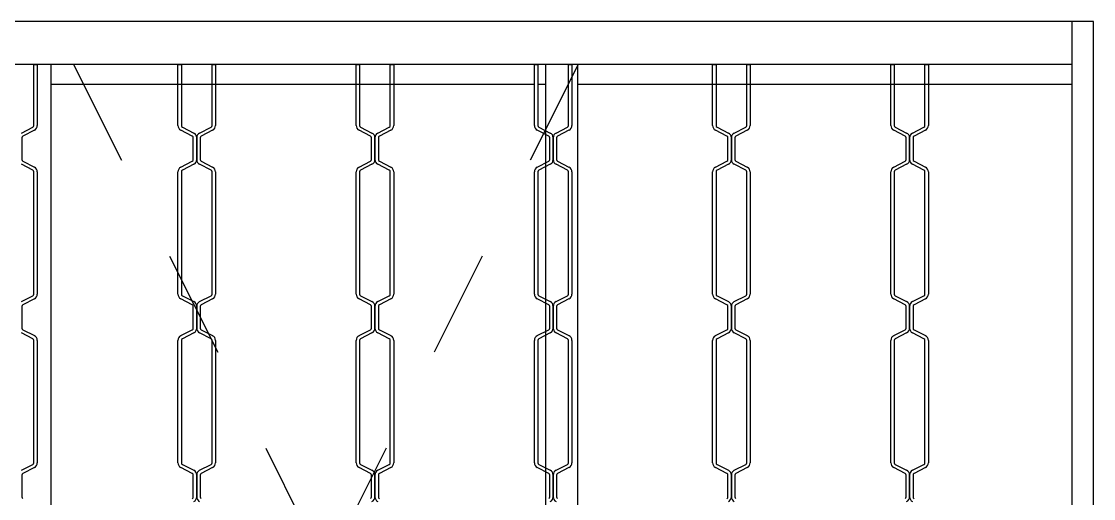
# Model space of a CAD drawing. Header units: millimetres. Extents: x 228.72 to 230.72, y 1281.87 to 1282.87.
# Drawn here: x 229.724 to 230.723, y 1282.422 to 1282.866 of the extents above; entities that cross this region are included whole.
import ezdxf

# ---------------------------------------------------------------- set-up
doc = ezdxf.new("R2010")
doc.units = ezdxf.units.MM
doc.header["$LTSCALE"] = 0.5
doc.linetypes.add('HIDDEN2', pattern=[0.1875, 0.125, -0.0625])
doc.layers.add('Gravia_Janelas', color=1, linetype='Continuous')
doc.layers.add('Gravia_Janelas_hidden2', color=1, linetype='HIDDEN2')

msp = doc.modelspace()

# ---------------------------------------------------------------- linework, layer by layer
at = {"layer": 'Gravia_Janelas', "color": 2}
for p, q in [((230.72258, 1282.86648), (228.72258, 1282.86648)), ((230.72258, 1281.86648), (230.72258, 1282.86648))]:
    msp.add_line(p, q, dxfattribs=at)
at = {"layer": 'Gravia_Janelas'}
for p, q in [((230.70258, 1281.86648), (230.70258, 1282.86648)), ((230.70258, 1282.82648), (228.74258, 1282.82648)), ((230.70258, 1282.82648), (228.74258, 1282.82648)), ((229.73555, 1282.82648), (229.73873, 1282.82648)), ((229.73555, 1282.76945), (229.73555, 1282.82648)), ((229.73873, 1282.82648), (229.73873, 1282.76945)), ((229.75139, 1282.82648), (229.75139, 1281.88648)), ((229.86973, 1282.76945), (229.86973, 1282.82648)), ((229.86973, 1282.82648), (229.87291, 1282.82648)), ((229.87291, 1282.82648), (229.87291, 1282.76945)), ((229.90155, 1282.82648), (229.90473, 1282.82648)), ((229.90155, 1282.76945), (229.90155, 1282.82648)), ((229.90473, 1282.82648), (229.90473, 1282.76945)), ((230.03573, 1282.76945), (230.03573, 1282.82648)), ((230.03573, 1282.82648), (230.03891, 1282.82648)), ((230.03891, 1282.82648), (230.03891, 1282.76945)), ((230.06755, 1282.82648), (230.07073, 1282.82648)), ((230.06755, 1282.76945), (230.06755, 1282.82648)), ((230.07073, 1282.82648), (230.07073, 1282.76945)), ((230.20173, 1282.76945), (230.20173, 1282.82648)), ((230.20173, 1282.82648), (230.20491, 1282.82648)), ((230.20491, 1282.82648), (230.20491, 1282.76945)), ((230.21197, 1282.82648), (230.21197, 1281.88648)), ((230.23355, 1282.82648), (230.23673, 1282.82648)), ((230.23355, 1282.76945), (230.23355, 1282.82648)), ((230.23673, 1282.82648), (230.23673, 1282.76945)), ((230.24197, 1282.82648), (230.24197, 1281.88648)), ((230.24958, 1282.82648), (230.24558, 1282.82648)), ((230.36773, 1282.76945), (230.36773, 1282.82648)), ((230.36773, 1282.82648), (230.37091, 1282.82648)), ((230.37091, 1282.82648), (230.37091, 1282.76945)), ((230.39958, 1282.82648), (230.39558, 1282.82648)), ((230.39955, 1282.82648), (230.40273, 1282.82648)), ((230.39955, 1282.76945), (230.39955, 1282.82648)), ((230.40273, 1282.82648), (230.40273, 1282.76945)), ((230.53373, 1282.76945), (230.53373, 1282.82648)), ((230.53373, 1282.82648), (230.53691, 1282.82648)), ((230.53691, 1282.82648), (230.53691, 1282.76945)), ((230.54958, 1282.82648), (230.54558, 1282.82648)), ((230.56555, 1282.82648), (230.56873, 1282.82648)), ((230.56555, 1282.76945), (230.56555, 1282.82648)), ((230.56873, 1282.82648), (230.56873, 1282.76945)), ((230.20173, 1282.80758), (229.75139, 1282.80758)), ((230.21197, 1282.80758), (230.20491, 1282.80758)), ((230.70258, 1282.80758), (230.24197, 1282.80758)), ((229.72397, 1282.76247), (229.73455, 1282.76783)), ((229.73598, 1282.76499), (229.7254, 1282.75963)), ((229.88305, 1282.75963), (229.87247, 1282.76499)), ((229.8739, 1282.76783), (229.88448, 1282.76247)), ((229.88997, 1282.76247), (229.90055, 1282.76783)), ((229.90198, 1282.76499), (229.8914, 1282.75963)), ((230.04905, 1282.75963), (230.03847, 1282.76499)), ((230.0399, 1282.76783), (230.05048, 1282.76247)), ((230.05597, 1282.76247), (230.06655, 1282.76783)), ((230.06798, 1282.76499), (230.0574, 1282.75963)), ((230.21505, 1282.75963), (230.20447, 1282.76499)), ((230.2059, 1282.76783), (230.21648, 1282.76247)), ((230.22197, 1282.76247), (230.23255, 1282.76783)), ((230.23398, 1282.76499), (230.2234, 1282.75963)), ((230.38105, 1282.75963), (230.37047, 1282.76499)), ((230.3719, 1282.76783), (230.38248, 1282.76247)), ((230.38797, 1282.76247), (230.39855, 1282.76783)), ((230.39998, 1282.76499), (230.3894, 1282.75963)), ((230.54705, 1282.75963), (230.53647, 1282.76499)), ((230.5379, 1282.76783), (230.54848, 1282.76247)), ((230.55397, 1282.76247), (230.56455, 1282.76783)), ((230.56598, 1282.76499), (230.5554, 1282.75963)), ((229.72441, 1282.75801), (229.72441, 1282.73775)), ((229.88405, 1282.73775), (229.88405, 1282.75801)), ((229.88723, 1282.75801), (229.88723, 1282.73775)), ((229.88723, 1282.73775), (229.88723, 1282.75801)), ((229.89041, 1282.75801), (229.89041, 1282.73775)), ((230.05005, 1282.73775), (230.05005, 1282.75801)), ((230.05323, 1282.75801), (230.05323, 1282.73775)), ((230.05323, 1282.73775), (230.05323, 1282.75801)), ((230.05641, 1282.75801), (230.05641, 1282.73775)), ((230.21605, 1282.73775), (230.21605, 1282.75801)), ((230.21923, 1282.75801), (230.21923, 1282.73775)), ((230.21923, 1282.73775), (230.21923, 1282.75801)), ((230.22241, 1282.75801), (230.22241, 1282.73775)), ((230.38205, 1282.73775), (230.38205, 1282.75801)), ((230.38523, 1282.75801), (230.38523, 1282.73775)), ((230.38523, 1282.73775), (230.38523, 1282.75801)), ((230.38841, 1282.75801), (230.38841, 1282.73775)), ((230.54805, 1282.73775), (230.54805, 1282.75801)), ((230.55123, 1282.75801), (230.55123, 1282.73775)), ((230.55123, 1282.73775), (230.55123, 1282.75801)), ((230.55441, 1282.75801), (230.55441, 1282.73775)), ((229.73455, 1282.72793), (229.72397, 1282.73328)), ((229.7254, 1282.73612), (229.73598, 1282.73077)), ((229.87247, 1282.73077), (229.88305, 1282.73612)), ((229.88448, 1282.73328), (229.8739, 1282.72793)), ((229.90055, 1282.72793), (229.88997, 1282.73328)), ((229.8914, 1282.73612), (229.90198, 1282.73077)), ((230.03847, 1282.73077), (230.04905, 1282.73612)), ((230.05048, 1282.73328), (230.0399, 1282.72793)), ((230.06655, 1282.72793), (230.05597, 1282.73328)), ((230.0574, 1282.73612), (230.06798, 1282.73077)), ((230.20447, 1282.73077), (230.21505, 1282.73612)), ((230.21648, 1282.73328), (230.2059, 1282.72793)), ((230.23255, 1282.72793), (230.22197, 1282.73328)), ((230.2234, 1282.73612), (230.23398, 1282.73077)), ((230.37047, 1282.73077), (230.38105, 1282.73612)), ((230.38248, 1282.73328), (230.3719, 1282.72793)), ((230.39855, 1282.72793), (230.38797, 1282.73328)), ((230.3894, 1282.73612), (230.39998, 1282.73077)), ((230.53647, 1282.73077), (230.54705, 1282.73612)), ((230.54848, 1282.73328), (230.5379, 1282.72793)), ((230.56455, 1282.72793), (230.55397, 1282.73328)), ((230.5554, 1282.73612), (230.56598, 1282.73077)), ((229.73555, 1282.61225), (229.73555, 1282.7263)), ((229.73873, 1282.7263), (229.73873, 1282.61225)), ((229.86973, 1282.61225), (229.86973, 1282.7263)), ((229.87291, 1282.7263), (229.87291, 1282.61225)), ((229.90155, 1282.61225), (229.90155, 1282.7263)), ((229.90473, 1282.7263), (229.90473, 1282.61225)), ((230.03573, 1282.61225), (230.03573, 1282.7263)), ((230.03891, 1282.7263), (230.03891, 1282.61225)), ((230.06755, 1282.61225), (230.06755, 1282.7263)), ((230.07073, 1282.7263), (230.07073, 1282.61225)), ((230.20173, 1282.61225), (230.20173, 1282.7263)), ((230.20491, 1282.7263), (230.20491, 1282.61225)), ((230.23355, 1282.61225), (230.23355, 1282.7263)), ((230.23673, 1282.7263), (230.23673, 1282.61225)), ((230.36773, 1282.61225), (230.36773, 1282.7263)), ((230.37091, 1282.7263), (230.37091, 1282.61225)), ((230.39955, 1282.61225), (230.39955, 1282.7263)), ((230.40273, 1282.7263), (230.40273, 1282.61225)), ((230.53373, 1282.61225), (230.53373, 1282.7263)), ((230.53691, 1282.7263), (230.53691, 1282.61225)), ((230.56555, 1282.61225), (230.56555, 1282.7263)), ((230.56873, 1282.7263), (230.56873, 1282.61225)), ((230.70258, 1282.66648), (230.70258, 1282.67048)), ((229.72397, 1282.60527), (229.73455, 1282.61063)), ((229.73598, 1282.60779), (229.7254, 1282.60243)), ((229.88305, 1282.60243), (229.87247, 1282.60779)), ((229.8739, 1282.61063), (229.88448, 1282.60527)), ((229.88997, 1282.60527), (229.90055, 1282.61063)), ((229.90198, 1282.60779), (229.8914, 1282.60243)), ((230.04905, 1282.60243), (230.03847, 1282.60779)), ((230.0399, 1282.61063), (230.05048, 1282.60527)), ((230.05597, 1282.60527), (230.06655, 1282.61063)), ((230.06798, 1282.60779), (230.0574, 1282.60243)), ((230.21505, 1282.60243), (230.20447, 1282.60779)), ((230.2059, 1282.61063), (230.21648, 1282.60527)), ((230.22197, 1282.60527), (230.23255, 1282.61063)), ((230.23398, 1282.60779), (230.2234, 1282.60243)), ((230.38105, 1282.60243), (230.37047, 1282.60779)), ((230.3719, 1282.61063), (230.38248, 1282.60527)), ((230.38797, 1282.60527), (230.39855, 1282.61063)), ((230.39998, 1282.60779), (230.3894, 1282.60243)), ((230.54705, 1282.60243), (230.53647, 1282.60779)), ((230.5379, 1282.61063), (230.54848, 1282.60527)), ((230.55397, 1282.60527), (230.56455, 1282.61063)), ((230.56598, 1282.60779), (230.5554, 1282.60243)), ((229.72441, 1282.60081), (229.72441, 1282.58055)), ((229.88405, 1282.58055), (229.88405, 1282.60081)), ((229.88723, 1282.60081), (229.88723, 1282.58055)), ((229.88723, 1282.58055), (229.88723, 1282.60081)), ((229.89041, 1282.60081), (229.89041, 1282.58055)), ((230.05005, 1282.58055), (230.05005, 1282.60081)), ((230.05323, 1282.60081), (230.05323, 1282.58055)), ((230.05323, 1282.58055), (230.05323, 1282.60081)), ((230.05641, 1282.60081), (230.05641, 1282.58055)), ((230.21605, 1282.58055), (230.21605, 1282.60081)), ((230.21923, 1282.60081), (230.21923, 1282.58055)), ((230.21923, 1282.58055), (230.21923, 1282.60081)), ((230.22241, 1282.60081), (230.22241, 1282.58055)), ((230.38205, 1282.58055), (230.38205, 1282.60081)), ((230.38523, 1282.60081), (230.38523, 1282.58055)), ((230.38523, 1282.58055), (230.38523, 1282.60081)), ((230.38841, 1282.60081), (230.38841, 1282.58055)), ((230.54805, 1282.58055), (230.54805, 1282.60081)), ((230.55123, 1282.60081), (230.55123, 1282.58055)), ((230.55123, 1282.58055), (230.55123, 1282.60081)), ((230.55441, 1282.60081), (230.55441, 1282.58055)), ((229.73455, 1282.57073), (229.72397, 1282.57608)), ((229.7254, 1282.57892), (229.73598, 1282.57357)), ((229.87247, 1282.57357), (229.88305, 1282.57892)), ((229.88448, 1282.57608), (229.8739, 1282.57073)), ((229.90055, 1282.57073), (229.88997, 1282.57608)), ((229.8914, 1282.57892), (229.90198, 1282.57357)), ((230.03847, 1282.57357), (230.04905, 1282.57892)), ((230.05048, 1282.57608), (230.0399, 1282.57073)), ((230.06655, 1282.57073), (230.05597, 1282.57608)), ((230.0574, 1282.57892), (230.06798, 1282.57357)), ((230.20447, 1282.57357), (230.21505, 1282.57892)), ((230.21648, 1282.57608), (230.2059, 1282.57073)), ((230.23255, 1282.57073), (230.22197, 1282.57608)), ((230.2234, 1282.57892), (230.23398, 1282.57357)), ((230.37047, 1282.57357), (230.38105, 1282.57892)), ((230.38248, 1282.57608), (230.3719, 1282.57073)), ((230.39855, 1282.57073), (230.38797, 1282.57608)), ((230.3894, 1282.57892), (230.39998, 1282.57357)), ((230.53647, 1282.57357), (230.54705, 1282.57892)), ((230.54848, 1282.57608), (230.5379, 1282.57073)), ((230.56455, 1282.57073), (230.55397, 1282.57608)), ((230.5554, 1282.57892), (230.56598, 1282.57357)), ((229.73555, 1282.45505), (229.73555, 1282.5691)), ((229.73873, 1282.5691), (229.73873, 1282.45505)), ((229.86973, 1282.45505), (229.86973, 1282.5691)), ((229.87291, 1282.5691), (229.87291, 1282.45505)), ((229.90155, 1282.45505), (229.90155, 1282.5691)), ((229.90473, 1282.5691), (229.90473, 1282.45505)), ((230.03573, 1282.45505), (230.03573, 1282.5691)), ((230.03891, 1282.5691), (230.03891, 1282.45505)), ((230.06755, 1282.45505), (230.06755, 1282.5691)), ((230.07073, 1282.5691), (230.07073, 1282.45505)), ((230.20173, 1282.45505), (230.20173, 1282.5691)), ((230.20491, 1282.5691), (230.20491, 1282.45505)), ((230.23355, 1282.45505), (230.23355, 1282.5691)), ((230.23673, 1282.5691), (230.23673, 1282.45505)), ((230.36773, 1282.45505), (230.36773, 1282.5691)), ((230.37091, 1282.5691), (230.37091, 1282.45505)), ((230.39955, 1282.45505), (230.39955, 1282.5691)), ((230.40273, 1282.5691), (230.40273, 1282.45505)), ((230.53373, 1282.45505), (230.53373, 1282.5691)), ((230.53691, 1282.5691), (230.53691, 1282.45505)), ((230.56555, 1282.45505), (230.56555, 1282.5691)), ((230.56873, 1282.5691), (230.56873, 1282.45505)), ((230.70258, 1282.50948), (230.70258, 1282.51348)), ((229.72397, 1282.44807), (229.73455, 1282.45343)), ((229.8739, 1282.45343), (229.88448, 1282.44807)), ((229.88997, 1282.44807), (229.90055, 1282.45343)), ((230.0399, 1282.45343), (230.05048, 1282.44807)), ((230.05597, 1282.44807), (230.06655, 1282.45343)), ((230.2059, 1282.45343), (230.21648, 1282.44807)), ((230.22197, 1282.44807), (230.23255, 1282.45343)), ((230.3719, 1282.45343), (230.38248, 1282.44807)), ((230.38797, 1282.44807), (230.39855, 1282.45343)), ((230.5379, 1282.45343), (230.54848, 1282.44807)), ((230.55397, 1282.44807), (230.56455, 1282.45343)), ((229.72441, 1282.44361), (229.72441, 1282.42335)), ((229.73598, 1282.45059), (229.7254, 1282.44523)), ((229.88305, 1282.44523), (229.87247, 1282.45059)), ((229.88405, 1282.42335), (229.88405, 1282.44361)), ((229.88723, 1282.44361), (229.88723, 1282.42335)), ((229.88723, 1282.42335), (229.88723, 1282.44361)), ((229.89041, 1282.44361), (229.89041, 1282.42335)), ((229.90198, 1282.45059), (229.8914, 1282.44523)), ((230.04905, 1282.44523), (230.03847, 1282.45059)), ((230.05005, 1282.42335), (230.05005, 1282.44361)), ((230.05323, 1282.44361), (230.05323, 1282.42335)), ((230.05323, 1282.42335), (230.05323, 1282.44361)), ((230.05641, 1282.44361), (230.05641, 1282.42335)), ((230.06798, 1282.45059), (230.0574, 1282.44523)), ((230.21505, 1282.44523), (230.20447, 1282.45059)), ((230.21605, 1282.42335), (230.21605, 1282.44361)), ((230.21923, 1282.44361), (230.21923, 1282.42335)), ((230.21923, 1282.42335), (230.21923, 1282.44361)), ((230.22241, 1282.44361), (230.22241, 1282.42335)), ((230.23398, 1282.45059), (230.2234, 1282.44523)), ((230.38105, 1282.44523), (230.37047, 1282.45059)), ((230.38205, 1282.42335), (230.38205, 1282.44361)), ((230.38523, 1282.44361), (230.38523, 1282.42335)), ((230.38523, 1282.42335), (230.38523, 1282.44361)), ((230.38841, 1282.44361), (230.38841, 1282.42335)), ((230.39998, 1282.45059), (230.3894, 1282.44523)), ((230.54705, 1282.44523), (230.53647, 1282.45059)), ((230.54805, 1282.42335), (230.54805, 1282.44361)), ((230.55123, 1282.44361), (230.55123, 1282.42335)), ((230.55123, 1282.42335), (230.55123, 1282.44361)), ((230.55441, 1282.44361), (230.55441, 1282.42335)), ((230.56598, 1282.45059), (230.5554, 1282.44523))]:
    msp.add_line(p, q, dxfattribs=at)
for centre, radius, start, end in [((229.73373, 1282.76945), 0.00182, 296.85241, 0), ((229.73373, 1282.76945), 0.005, 296.85241, 0), ((229.87473, 1282.76945), 0.005, 180, 243.14759), ((229.87473, 1282.76945), 0.00182, 180, 243.14759), ((229.89973, 1282.76945), 0.00182, 296.85241, 0), ((229.89973, 1282.76945), 0.005, 296.85241, 0), ((230.04073, 1282.76945), 0.005, 180, 243.14759), ((230.04073, 1282.76945), 0.00182, 180, 243.14759), ((230.06573, 1282.76945), 0.00182, 296.85241, 0), ((230.06573, 1282.76945), 0.005, 296.85241, 0), ((230.20673, 1282.76945), 0.005, 180, 243.14759), ((230.20673, 1282.76945), 0.00182, 180, 243.14759), ((230.23173, 1282.76945), 0.00182, 296.85241, 0), ((230.23173, 1282.76945), 0.005, 296.85241, 0), ((230.37273, 1282.76945), 0.005, 180, 243.14759), ((230.37273, 1282.76945), 0.00182, 180, 243.14759), ((230.39773, 1282.76945), 0.00182, 296.85241, 0), ((230.39773, 1282.76945), 0.005, 296.85241, 0), ((230.53873, 1282.76945), 0.005, 180, 243.14759), ((230.53873, 1282.76945), 0.00182, 180, 243.14759), ((230.56373, 1282.76945), 0.00182, 296.85241, 0), ((230.56373, 1282.76945), 0.005, 296.85241, 0), ((229.72623, 1282.75801), 0.00182, 116.85241, 180), ((229.88223, 1282.75801), 0.00182, 0, 63.14759), ((229.88223, 1282.75801), 0.005, 0, 63.14759), ((229.89223, 1282.75801), 0.005, 116.85241, 180), ((229.89223, 1282.75801), 0.00182, 116.85241, 180), ((230.04823, 1282.75801), 0.00182, 0, 63.14759), ((230.04823, 1282.75801), 0.005, 0, 63.14759), ((230.05823, 1282.75801), 0.005, 116.85241, 180), ((230.05823, 1282.75801), 0.00182, 116.85241, 180), ((230.21423, 1282.75801), 0.00182, 0, 63.14759), ((230.21423, 1282.75801), 0.005, 0, 63.14759), ((230.22423, 1282.75801), 0.005, 116.85241, 180), ((230.22423, 1282.75801), 0.00182, 116.85241, 180), ((230.38023, 1282.75801), 0.00182, 0, 63.14759), ((230.38023, 1282.75801), 0.005, 0, 63.14759), ((230.39023, 1282.75801), 0.005, 116.85241, 180), ((230.39023, 1282.75801), 0.00182, 116.85241, 180), ((230.54623, 1282.75801), 0.00182, 0, 63.14759), ((230.54623, 1282.75801), 0.005, 0, 63.14759), ((230.55623, 1282.75801), 0.005, 116.85241, 180), ((230.55623, 1282.75801), 0.00182, 116.85241, 180), ((229.72623, 1282.73775), 0.00182, 180, 243.14759), ((229.88223, 1282.73775), 0.00182, 296.85241, 0), ((229.88223, 1282.73775), 0.005, 296.85241, 0), ((229.89223, 1282.73775), 0.005, 180, 243.14759), ((229.89223, 1282.73775), 0.00182, 180, 243.14759), ((230.04823, 1282.73775), 0.00182, 296.85241, 0), ((230.04823, 1282.73775), 0.005, 296.85241, 0), ((230.05823, 1282.73775), 0.005, 180, 243.14759), ((230.05823, 1282.73775), 0.00182, 180, 243.14759), ((230.21423, 1282.73775), 0.00182, 296.85241, 0), ((230.21423, 1282.73775), 0.005, 296.85241, 0), ((230.22423, 1282.73775), 0.005, 180, 243.14759), ((230.22423, 1282.73775), 0.00182, 180, 243.14759), ((230.38023, 1282.73775), 0.00182, 296.85241, 0), ((230.38023, 1282.73775), 0.005, 296.85241, 0), ((230.39023, 1282.73775), 0.005, 180, 243.14759), ((230.39023, 1282.73775), 0.00182, 180, 243.14759), ((230.54623, 1282.73775), 0.00182, 296.85241, 0), ((230.54623, 1282.73775), 0.005, 296.85241, 0), ((230.55623, 1282.73775), 0.005, 180, 243.14759), ((230.55623, 1282.73775), 0.00182, 180, 243.14759), ((229.73373, 1282.7263), 0.00182, 0, 63.14759), ((229.73373, 1282.7263), 0.005, 0, 63.14759), ((229.87473, 1282.7263), 0.005, 116.85241, 180), ((229.87473, 1282.7263), 0.00182, 116.85241, 180), ((229.89973, 1282.7263), 0.00182, 0, 63.14759), ((229.89973, 1282.7263), 0.005, 0, 63.14759), ((230.04073, 1282.7263), 0.005, 116.85241, 180), ((230.04073, 1282.7263), 0.00182, 116.85241, 180), ((230.06573, 1282.7263), 0.00182, 0, 63.14759), ((230.06573, 1282.7263), 0.005, 0, 63.14759), ((230.20673, 1282.7263), 0.005, 116.85241, 180), ((230.20673, 1282.7263), 0.00182, 116.85241, 180), ((230.23173, 1282.7263), 0.00182, 0, 63.14759), ((230.23173, 1282.7263), 0.005, 0, 63.14759), ((230.37273, 1282.7263), 0.005, 116.85241, 180), ((230.37273, 1282.7263), 0.00182, 116.85241, 180), ((230.39773, 1282.7263), 0.00182, 0, 63.14759), ((230.39773, 1282.7263), 0.005, 0, 63.14759), ((230.53873, 1282.7263), 0.005, 116.85241, 180), ((230.53873, 1282.7263), 0.00182, 116.85241, 180), ((230.56373, 1282.7263), 0.00182, 0, 63.14759), ((230.56373, 1282.7263), 0.005, 0, 63.14759), ((229.73373, 1282.61225), 0.00182, 296.85241, 0), ((229.73373, 1282.61225), 0.005, 296.85241, 0), ((229.87473, 1282.61225), 0.005, 180, 243.14759), ((229.87473, 1282.61225), 0.00182, 180, 243.14759), ((229.88223, 1282.60081), 0.005, 0, 63.14759), ((229.89223, 1282.60081), 0.005, 116.85241, 180), ((229.89973, 1282.61225), 0.00182, 296.85241, 0), ((229.89973, 1282.61225), 0.005, 296.85241, 0), ((230.04073, 1282.61225), 0.005, 180, 243.14759), ((230.04073, 1282.61225), 0.00182, 180, 243.14759), ((230.04823, 1282.60081), 0.005, 0, 63.14759), ((230.05823, 1282.60081), 0.005, 116.85241, 180), ((230.06573, 1282.61225), 0.00182, 296.85241, 0), ((230.06573, 1282.61225), 0.005, 296.85241, 0), ((230.20673, 1282.61225), 0.005, 180, 243.14759), ((230.20673, 1282.61225), 0.00182, 180, 243.14759), ((230.21423, 1282.60081), 0.005, 0, 63.14759), ((230.22423, 1282.60081), 0.005, 116.85241, 180), ((230.23173, 1282.61225), 0.00182, 296.85241, 0), ((230.23173, 1282.61225), 0.005, 296.85241, 0), ((230.37273, 1282.61225), 0.005, 180, 243.14759), ((230.37273, 1282.61225), 0.00182, 180, 243.14759), ((230.38023, 1282.60081), 0.005, 0, 63.14759), ((230.39023, 1282.60081), 0.005, 116.85241, 180), ((230.39773, 1282.61225), 0.00182, 296.85241, 0), ((230.39773, 1282.61225), 0.005, 296.85241, 0), ((230.53873, 1282.61225), 0.005, 180, 243.14759), ((230.53873, 1282.61225), 0.00182, 180, 243.14759), ((230.54623, 1282.60081), 0.005, 0, 63.14759), ((230.55623, 1282.60081), 0.005, 116.85241, 180), ((230.56373, 1282.61225), 0.00182, 296.85241, 0), ((230.56373, 1282.61225), 0.005, 296.85241, 0), ((229.72623, 1282.60081), 0.00182, 116.85241, 180), ((229.88223, 1282.60081), 0.00182, 0, 63.14759), ((229.89223, 1282.60081), 0.00182, 116.85241, 180), ((230.04823, 1282.60081), 0.00182, 0, 63.14759), ((230.05823, 1282.60081), 0.00182, 116.85241, 180), ((230.21423, 1282.60081), 0.00182, 0, 63.14759), ((230.22423, 1282.60081), 0.00182, 116.85241, 180), ((230.38023, 1282.60081), 0.00182, 0, 63.14759), ((230.39023, 1282.60081), 0.00182, 116.85241, 180), ((230.54623, 1282.60081), 0.00182, 0, 63.14759), ((230.55623, 1282.60081), 0.00182, 116.85241, 180), ((229.72623, 1282.58055), 0.00182, 180, 243.14759), ((229.73373, 1282.5691), 0.005, 0, 63.14759), ((229.87473, 1282.5691), 0.005, 116.85241, 180), ((229.88223, 1282.58055), 0.00182, 296.85241, 0), ((229.88223, 1282.58055), 0.005, 296.85241, 0), ((229.89223, 1282.58055), 0.005, 180, 243.14759), ((229.89223, 1282.58055), 0.00182, 180, 243.14759), ((229.89973, 1282.5691), 0.005, 0, 63.14759), ((230.04073, 1282.5691), 0.005, 116.85241, 180), ((230.04823, 1282.58055), 0.00182, 296.85241, 0), ((230.04823, 1282.58055), 0.005, 296.85241, 0), ((230.05823, 1282.58055), 0.005, 180, 243.14759), ((230.05823, 1282.58055), 0.00182, 180, 243.14759), ((230.06573, 1282.5691), 0.005, 0, 63.14759), ((230.20673, 1282.5691), 0.005, 116.85241, 180), ((230.21423, 1282.58055), 0.00182, 296.85241, 0), ((230.21423, 1282.58055), 0.005, 296.85241, 0), ((230.22423, 1282.58055), 0.005, 180, 243.14759), ((230.22423, 1282.58055), 0.00182, 180, 243.14759), ((230.23173, 1282.5691), 0.005, 0, 63.14759), ((230.37273, 1282.5691), 0.005, 116.85241, 180), ((230.38023, 1282.58055), 0.00182, 296.85241, 0), ((230.38023, 1282.58055), 0.005, 296.85241, 0), ((230.39023, 1282.58055), 0.005, 180, 243.14759), ((230.39023, 1282.58055), 0.00182, 180, 243.14759), ((230.39773, 1282.5691), 0.005, 0, 63.14759), ((230.53873, 1282.5691), 0.005, 116.85241, 180), ((230.54623, 1282.58055), 0.00182, 296.85241, 0), ((230.54623, 1282.58055), 0.005, 296.85241, 0), ((230.55623, 1282.58055), 0.005, 180, 243.14759), ((230.55623, 1282.58055), 0.00182, 180, 243.14759), ((230.56373, 1282.5691), 0.005, 0, 63.14759), ((229.73373, 1282.5691), 0.00182, 0, 63.14759), ((229.87473, 1282.5691), 0.00182, 116.85241, 180), ((229.89973, 1282.5691), 0.00182, 0, 63.14759), ((230.04073, 1282.5691), 0.00182, 116.85241, 180), ((230.06573, 1282.5691), 0.00182, 0, 63.14759), ((230.20673, 1282.5691), 0.00182, 116.85241, 180), ((230.23173, 1282.5691), 0.00182, 0, 63.14759), ((230.37273, 1282.5691), 0.00182, 116.85241, 180), ((230.39773, 1282.5691), 0.00182, 0, 63.14759), ((230.53873, 1282.5691), 0.00182, 116.85241, 180), ((230.56373, 1282.5691), 0.00182, 0, 63.14759), ((229.73373, 1282.45505), 0.00182, 296.85241, 0), ((229.73373, 1282.45505), 0.005, 296.85241, 0), ((229.87473, 1282.45505), 0.005, 180, 243.14759), ((229.87473, 1282.45505), 0.00182, 180, 243.14759), ((229.89973, 1282.45505), 0.00182, 296.85241, 0), ((229.89973, 1282.45505), 0.005, 296.85241, 0), ((230.04073, 1282.45505), 0.005, 180, 243.14759), ((230.04073, 1282.45505), 0.00182, 180, 243.14759), ((230.06573, 1282.45505), 0.00182, 296.85241, 0), ((230.06573, 1282.45505), 0.005, 296.85241, 0), ((230.20673, 1282.45505), 0.005, 180, 243.14759), ((230.20673, 1282.45505), 0.00182, 180, 243.14759), ((230.23173, 1282.45505), 0.00182, 296.85241, 0), ((230.23173, 1282.45505), 0.005, 296.85241, 0), ((230.37273, 1282.45505), 0.005, 180, 243.14759), ((230.37273, 1282.45505), 0.00182, 180, 243.14759), ((230.39773, 1282.45505), 0.00182, 296.85241, 0), ((230.39773, 1282.45505), 0.005, 296.85241, 0), ((230.53873, 1282.45505), 0.005, 180, 243.14759), ((230.53873, 1282.45505), 0.00182, 180, 243.14759), ((230.56373, 1282.45505), 0.00182, 296.85241, 0), ((230.56373, 1282.45505), 0.005, 296.85241, 0), ((229.72623, 1282.44361), 0.00182, 116.85241, 180), ((229.88223, 1282.44361), 0.00182, 0, 63.14759), ((229.88223, 1282.44361), 0.005, 0, 63.14759), ((229.89223, 1282.44361), 0.005, 116.85241, 180), ((229.89223, 1282.44361), 0.00182, 116.85241, 180), ((230.04823, 1282.44361), 0.00182, 0, 63.14759), ((230.04823, 1282.44361), 0.005, 0, 63.14759), ((230.05823, 1282.44361), 0.005, 116.85241, 180), ((230.05823, 1282.44361), 0.00182, 116.85241, 180), ((230.21423, 1282.44361), 0.00182, 0, 63.14759), ((230.21423, 1282.44361), 0.005, 0, 63.14759), ((230.22423, 1282.44361), 0.005, 116.85241, 180), ((230.22423, 1282.44361), 0.00182, 116.85241, 180), ((230.38023, 1282.44361), 0.00182, 0, 63.14759), ((230.38023, 1282.44361), 0.005, 0, 63.14759), ((230.39023, 1282.44361), 0.005, 116.85241, 180), ((230.39023, 1282.44361), 0.00182, 116.85241, 180), ((230.54623, 1282.44361), 0.00182, 0, 63.14759), ((230.54623, 1282.44361), 0.005, 0, 63.14759), ((230.55623, 1282.44361), 0.005, 116.85241, 180), ((230.55623, 1282.44361), 0.00182, 116.85241, 180), ((229.72623, 1282.42335), 0.00182, 180, 243.14759), ((229.88223, 1282.42335), 0.00182, 296.85241, 0), ((229.88223, 1282.42335), 0.005, 296.85241, 0), ((229.89223, 1282.42335), 0.005, 180, 243.14759), ((229.89223, 1282.42335), 0.00182, 180, 243.14759), ((230.04823, 1282.42335), 0.00182, 296.85241, 0), ((230.04823, 1282.42335), 0.005, 296.85241, 0), ((230.05823, 1282.42335), 0.005, 180, 243.14759), ((230.05823, 1282.42335), 0.00182, 180, 243.14759), ((230.21423, 1282.42335), 0.00182, 296.85241, 0), ((230.21423, 1282.42335), 0.005, 296.85241, 0), ((230.22423, 1282.42335), 0.005, 180, 243.14759), ((230.22423, 1282.42335), 0.00182, 180, 243.14759), ((230.38023, 1282.42335), 0.00182, 296.85241, 0), ((230.38023, 1282.42335), 0.005, 296.85241, 0), ((230.39023, 1282.42335), 0.005, 180, 243.14759), ((230.39023, 1282.42335), 0.00182, 180, 243.14759), ((230.54623, 1282.42335), 0.00182, 296.85241, 0), ((230.54623, 1282.42335), 0.005, 296.85241, 0), ((230.55623, 1282.42335), 0.005, 180, 243.14759), ((230.55623, 1282.42335), 0.00182, 180, 243.14759)]:
    msp.add_arc(centre, radius, start, end, dxfattribs=at)
at = {"layer": 'Gravia_Janelas_hidden2'}
for p, q in [((230.24258, 1282.82648), (229.77258, 1281.88648)), ((229.77258, 1282.82648), (230.24258, 1281.88648))]:
    msp.add_line(p, q, dxfattribs=at)

doc.saveas('drawing.dxf')
